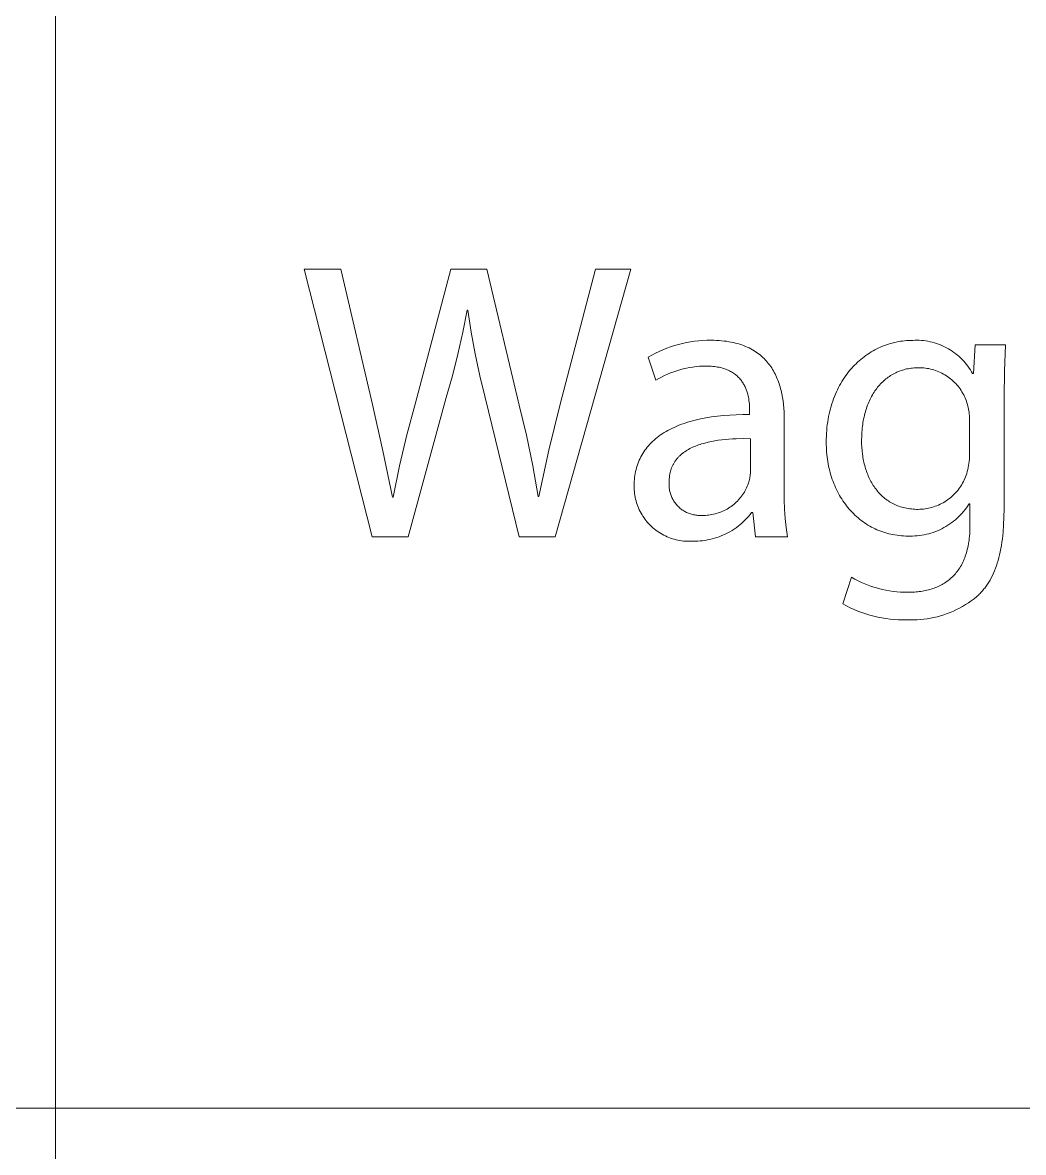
# Model space of a CAD drawing. Header units: millimetres. Extents: x -658 to 2773, y 81 to 2478.
# Drawn here: x 2466.8 to 2553.4, y 269.3 to 367.1 of the extents above; entities that cross this region are included whole.
import ezdxf

# ---------------------------------------------------------------- set-up
doc = ezdxf.new("R2010")
doc.units = ezdxf.units.MM
doc.header["$MEASUREMENT"] = 0
doc.layers.add('Domyślny', color=7, linetype='Continuous', true_color=0x000000)

msp = doc.modelspace()

# ---------------------------------------------------------------- linework, layer by layer
at = {"layer": 'Domyślny', "color": 18, "lineweight": 15, "true_color": 0x000000}
for p, q in [((2469.681, 177.271), (2469.681, 464.908)), ((2497.08, 322.6), (2491.208, 345.744)), ((2491.208, 345.744), (2494.384, 345.744)), ((2494.384, 345.744), (2497.126, 334.046)), ((2500.793, 334.069), (2503.888, 345.744)), ((2503.888, 345.744), (2507.007, 345.744)), ((2507.007, 345.744), (2509.817, 334)), ((2519.482, 345.744), (2512.925, 322.6)), ((2513.37, 334.069), (2516.42, 345.744)), ((2516.42, 345.744), (2519.482, 345.744)), ((2505.294, 342.214), (2504.928, 340.308)), ((2505.362, 342.214), (2505.294, 342.214)), ((2505.661, 340.311), (2505.362, 342.214)), ((2504.928, 340.308), (2504.507, 338.412)), ((2506.012, 338.418), (2505.661, 340.311)), ((2523.249, 339.145), (2523.592, 339.244)), ((2523.592, 339.244), (2523.938, 339.332)), ((2523.938, 339.332), (2524.288, 339.407)), ((2524.288, 339.407), (2524.64, 339.47)), ((2524.64, 339.47), (2524.993, 339.521)), ((2524.993, 339.521), (2525.349, 339.559)), ((2525.349, 339.559), (2525.705, 339.585)), ((2525.705, 339.585), (2526.062, 339.599)), ((2526.062, 339.599), (2526.419, 339.6)), ((2526.419, 339.6), (2526.655, 339.598)), ((2526.655, 339.598), (2526.885, 339.59)), ((2526.885, 339.59), (2527.109, 339.578)), ((2527.109, 339.578), (2527.328, 339.561)), ((2527.328, 339.561), (2527.542, 339.539)), ((2527.542, 339.539), (2527.75, 339.512)), ((2527.75, 339.512), (2527.953, 339.481)), ((2527.953, 339.481), (2528.151, 339.445)), ((2528.151, 339.445), (2528.344, 339.405)), ((2528.344, 339.405), (2528.531, 339.361)), ((2528.531, 339.361), (2528.714, 339.312)), ((2528.714, 339.312), (2528.891, 339.259)), ((2528.891, 339.259), (2529.064, 339.202)), ((2529.064, 339.202), (2529.232, 339.141)), ((2541.419, 339.147), (2541.587, 339.209)), ((2541.587, 339.209), (2541.757, 339.266)), ((2541.757, 339.266), (2541.928, 339.318)), ((2541.928, 339.318), (2542.1, 339.366)), ((2542.1, 339.366), (2542.273, 339.41)), ((2542.273, 339.41), (2542.448, 339.449)), ((2542.448, 339.449), (2542.623, 339.484)), ((2542.623, 339.484), (2542.798, 339.514)), ((2542.798, 339.514), (2542.975, 339.539)), ((2542.975, 339.539), (2543.152, 339.56)), ((2543.152, 339.56), (2543.329, 339.576)), ((2543.329, 339.576), (2543.507, 339.588)), ((2543.507, 339.588), (2543.686, 339.595)), ((2543.686, 339.595), (2543.865, 339.597)), ((2543.865, 339.597), (2544.054, 339.605)), ((2544.054, 339.605), (2544.244, 339.606)), ((2544.244, 339.606), (2544.433, 339.601)), ((2544.433, 339.601), (2544.623, 339.589)), ((2544.623, 339.589), (2544.812, 339.571)), ((2544.812, 339.571), (2545, 339.547)), ((2545, 339.547), (2545.187, 339.516)), ((2545.187, 339.516), (2545.373, 339.478)), ((2545.373, 339.478), (2545.557, 339.435)), ((2545.557, 339.435), (2545.74, 339.385)), ((2545.74, 339.385), (2545.921, 339.328)), ((2545.921, 339.328), (2546.101, 339.266)), ((2546.101, 339.266), (2546.277, 339.197)), ((2546.277, 339.197), (2546.452, 339.123)), ((2549.119, 336.718), (2549.268, 339.22)), ((2549.268, 339.22), (2551.895, 339.22)), ((2551.895, 339.22), (2551.802, 336.942)), ((2504.507, 338.412), (2504.031, 336.53)), ((2506.415, 336.534), (2506.012, 338.418)), ((2520.97, 338.127), (2521.28, 338.306)), ((2521.28, 338.306), (2521.595, 338.474)), ((2521.595, 338.474), (2521.916, 338.631)), ((2521.916, 338.631), (2522.242, 338.777)), ((2522.242, 338.777), (2522.573, 338.911)), ((2522.573, 338.911), (2522.909, 339.034)), ((2522.909, 339.034), (2523.249, 339.145)), ((2529.232, 339.141), (2529.395, 339.076)), ((2529.395, 339.076), (2529.553, 339.007)), ((2529.553, 339.007), (2529.707, 338.935)), ((2529.707, 338.935), (2529.855, 338.859)), ((2529.855, 338.859), (2530, 338.779)), ((2530, 338.779), (2530.14, 338.695)), ((2530.14, 338.695), (2530.275, 338.609)), ((2530.275, 338.609), (2530.406, 338.519)), ((2530.406, 338.519), (2530.533, 338.425)), ((2530.533, 338.425), (2530.656, 338.329)), ((2530.656, 338.329), (2530.774, 338.229)), ((2530.774, 338.229), (2530.888, 338.126)), ((2539.671, 338.182), (2539.82, 338.292)), ((2539.82, 338.292), (2539.972, 338.397)), ((2539.972, 338.397), (2540.125, 338.497)), ((2540.125, 338.497), (2540.281, 338.594)), ((2540.281, 338.594), (2540.438, 338.686)), ((2540.438, 338.686), (2540.598, 338.774)), ((2540.598, 338.774), (2540.759, 338.857)), ((2540.759, 338.857), (2540.921, 338.936)), ((2540.921, 338.936), (2541.086, 339.011)), ((2541.086, 339.011), (2541.252, 339.081)), ((2541.252, 339.081), (2541.419, 339.147)), ((2546.452, 339.123), (2546.624, 339.042)), ((2546.624, 339.042), (2546.792, 338.956)), ((2546.792, 338.956), (2546.958, 338.864)), ((2546.958, 338.864), (2547.121, 338.766)), ((2547.121, 338.766), (2547.28, 338.663)), ((2547.28, 338.663), (2547.436, 338.555)), ((2547.436, 338.555), (2547.587, 338.441)), ((2547.587, 338.441), (2547.735, 338.322)), ((2547.735, 338.322), (2547.879, 338.198)), ((2547.879, 338.198), (2548.018, 338.069)), ((2521.644, 336.139), (2520.97, 338.127)), ((2524.557, 337.245), (2524.277, 337.191)), ((2524.838, 337.29), (2524.557, 337.245)), ((2525.121, 337.325), (2524.838, 337.29)), ((2525.405, 337.351), (2525.121, 337.325)), ((2525.689, 337.367), (2525.405, 337.351)), ((2525.974, 337.373), (2525.689, 337.367)), ((2526.131, 337.371), (2525.974, 337.373)), ((2526.284, 337.366), (2526.131, 337.371)), ((2526.433, 337.357), (2526.284, 337.366)), ((2526.577, 337.345), (2526.433, 337.357)), ((2526.718, 337.329), (2526.577, 337.345)), ((2526.854, 337.31), (2526.718, 337.329)), ((2526.986, 337.289), (2526.854, 337.31)), ((2527.114, 337.264), (2526.986, 337.289)), ((2527.238, 337.236), (2527.114, 337.264)), ((2527.358, 337.205), (2527.238, 337.236)), ((2530.888, 338.126), (2530.999, 338.021)), ((2530.999, 338.021), (2531.105, 337.912)), ((2531.105, 337.912), (2531.207, 337.801)), ((2531.207, 337.801), (2531.305, 337.687)), ((2531.305, 337.687), (2531.399, 337.57)), ((2531.399, 337.57), (2531.49, 337.451)), ((2531.49, 337.451), (2531.577, 337.33)), ((2531.577, 337.33), (2531.66, 337.206)), ((2538.563, 337.157), (2538.692, 337.299)), ((2538.692, 337.299), (2538.825, 337.438)), ((2538.825, 337.438), (2538.959, 337.572)), ((2538.959, 337.572), (2539.097, 337.703)), ((2539.097, 337.703), (2539.237, 337.829)), ((2539.237, 337.829), (2539.379, 337.951)), ((2539.379, 337.951), (2539.524, 338.069)), ((2539.524, 338.069), (2539.671, 338.182)), ((2543.979, 337.216), (2543.849, 337.204)), ((2544.111, 337.225), (2543.979, 337.216)), ((2544.244, 337.23), (2544.111, 337.225)), ((2544.379, 337.232), (2544.244, 337.23)), ((2544.528, 337.231), (2544.379, 337.232)), ((2544.678, 337.224), (2544.528, 337.231)), ((2544.827, 337.213), (2544.678, 337.224)), ((2544.976, 337.196), (2544.827, 337.213)), ((2548.018, 338.069), (2548.153, 337.935)), ((2548.153, 337.935), (2548.283, 337.797)), ((2548.283, 337.797), (2548.408, 337.655)), ((2548.408, 337.655), (2548.528, 337.508)), ((2548.528, 337.508), (2548.644, 337.358)), ((2548.644, 337.358), (2548.754, 337.203)), ((2504.031, 336.53), (2503.5, 334.663)), ((2506.87, 334.663), (2506.415, 336.534)), ((2521.89, 336.284), (2521.644, 336.139)), ((2522.14, 336.421), (2521.89, 336.284)), ((2522.394, 336.548), (2522.14, 336.421)), ((2522.653, 336.668), (2522.394, 336.548)), ((2522.916, 336.778), (2522.653, 336.668)), ((2523.182, 336.879), (2522.916, 336.778)), ((2523.452, 336.971), (2523.182, 336.879)), ((2523.724, 337.054), (2523.452, 336.971)), ((2524, 337.127), (2523.724, 337.054)), ((2524.277, 337.191), (2524, 337.127)), ((2527.474, 337.171), (2527.358, 337.205)), ((2527.587, 337.135), (2527.474, 337.171)), ((2527.696, 337.096), (2527.587, 337.135)), ((2527.801, 337.055), (2527.696, 337.096)), ((2527.903, 337.011), (2527.801, 337.055)), ((2528.001, 336.964), (2527.903, 337.011)), ((2528.096, 336.915), (2528.001, 336.964)), ((2528.187, 336.865), (2528.096, 336.915)), ((2528.275, 336.811), (2528.187, 336.865)), ((2528.359, 336.756), (2528.275, 336.811)), ((2528.441, 336.699), (2528.359, 336.756)), ((2528.519, 336.64), (2528.441, 336.699)), ((2528.594, 336.579), (2528.519, 336.64)), ((2528.666, 336.517), (2528.594, 336.579)), ((2528.735, 336.452), (2528.666, 336.517)), ((2528.802, 336.387), (2528.735, 336.452)), ((2528.865, 336.319), (2528.802, 336.387)), ((2528.926, 336.251), (2528.865, 336.319)), ((2528.983, 336.181), (2528.926, 336.251)), ((2531.66, 337.206), (2531.74, 337.08)), ((2531.74, 337.08), (2531.816, 336.951)), ((2531.816, 336.951), (2531.889, 336.821)), ((2531.889, 336.821), (2531.958, 336.688)), ((2531.958, 336.688), (2532.024, 336.553)), ((2532.024, 336.553), (2532.086, 336.417)), ((2532.086, 336.417), (2532.145, 336.279)), ((2532.145, 336.279), (2532.201, 336.139)), ((2537.851, 336.214), (2537.962, 336.382)), ((2537.962, 336.382), (2538.076, 336.545)), ((2538.076, 336.545), (2538.193, 336.704)), ((2538.193, 336.704), (2538.313, 336.859)), ((2538.313, 336.859), (2538.437, 337.01)), ((2538.437, 337.01), (2538.563, 337.157)), ((2541.552, 336.259), (2541.455, 336.179)), ((2541.651, 336.337), (2541.552, 336.259)), ((2541.752, 336.411), (2541.651, 336.337)), ((2541.854, 336.482), (2541.752, 336.411)), ((2541.958, 336.55), (2541.854, 336.482)), ((2542.064, 336.615), (2541.958, 336.55)), ((2542.172, 336.677), (2542.064, 336.615)), ((2542.282, 336.736), (2542.172, 336.677)), ((2542.393, 336.792), (2542.282, 336.736)), ((2542.506, 336.844), (2542.393, 336.792)), ((2542.62, 336.894), (2542.506, 336.844)), ((2542.737, 336.94), (2542.62, 336.894)), ((2542.854, 336.982), (2542.737, 336.94)), ((2542.973, 337.022), (2542.854, 336.982)), ((2543.094, 337.058), (2542.973, 337.022)), ((2543.216, 337.091), (2543.094, 337.058)), ((2543.34, 337.12), (2543.216, 337.091)), ((2543.465, 337.146), (2543.34, 337.12)), ((2543.592, 337.169), (2543.465, 337.146)), ((2543.72, 337.188), (2543.592, 337.169)), ((2543.849, 337.204), (2543.72, 337.188)), ((2545.124, 337.174), (2544.976, 337.196)), ((2545.271, 337.147), (2545.124, 337.174)), ((2545.418, 337.115), (2545.271, 337.147)), ((2545.563, 337.078), (2545.418, 337.115)), ((2545.707, 337.036), (2545.563, 337.078)), ((2545.849, 336.989), (2545.707, 337.036)), ((2545.989, 336.937), (2545.849, 336.989)), ((2546.128, 336.88), (2545.989, 336.937)), ((2546.264, 336.819), (2546.128, 336.88)), ((2546.399, 336.753), (2546.264, 336.819)), ((2546.531, 336.682), (2546.399, 336.753)), ((2546.66, 336.607), (2546.531, 336.682)), ((2546.787, 336.527), (2546.66, 336.607)), ((2546.911, 336.444), (2546.787, 336.527)), ((2547.033, 336.355), (2546.911, 336.444)), ((2547.151, 336.263), (2547.033, 336.355)), ((2547.265, 336.167), (2547.151, 336.263)), ((2548.754, 337.203), (2548.858, 337.045)), ((2548.858, 337.045), (2548.957, 336.883)), ((2548.957, 336.883), (2549.051, 336.718)), ((2549.051, 336.718), (2549.119, 336.718)), ((2551.802, 336.942), (2551.77, 334.662)), ((2529.039, 336.109), (2528.983, 336.181)), ((2529.091, 336.037), (2529.039, 336.109)), ((2529.141, 335.963), (2529.091, 336.037)), ((2529.189, 335.889), (2529.141, 335.963)), ((2529.234, 335.813), (2529.189, 335.889)), ((2529.276, 335.737), (2529.234, 335.813)), ((2529.317, 335.66), (2529.276, 335.737)), ((2529.355, 335.582), (2529.317, 335.66)), ((2529.391, 335.504), (2529.355, 335.582)), ((2529.425, 335.425), (2529.391, 335.504)), ((2529.456, 335.346), (2529.425, 335.425)), ((2529.486, 335.267), (2529.456, 335.346)), ((2529.514, 335.187), (2529.486, 335.267)), ((2532.201, 336.139), (2532.254, 335.997)), ((2532.254, 335.997), (2532.304, 335.854)), ((2532.304, 335.854), (2532.351, 335.71)), ((2532.351, 335.71), (2532.395, 335.564)), ((2532.395, 335.564), (2532.436, 335.416)), ((2532.436, 335.416), (2532.474, 335.268)), ((2532.474, 335.268), (2532.51, 335.118)), ((2537.26, 335.128), (2537.349, 335.319)), ((2537.349, 335.319), (2537.442, 335.506)), ((2537.442, 335.506), (2537.539, 335.689)), ((2537.539, 335.689), (2537.64, 335.868)), ((2537.64, 335.868), (2537.743, 336.043)), ((2537.743, 336.043), (2537.851, 336.214)), ((2540.672, 335.325), (2540.595, 335.215)), ((2540.751, 335.431), (2540.672, 335.325)), ((2540.832, 335.534), (2540.751, 335.431)), ((2540.915, 335.635), (2540.832, 335.534)), ((2541, 335.733), (2540.915, 335.635)), ((2541.087, 335.828), (2541, 335.733)), ((2541.176, 335.92), (2541.087, 335.828)), ((2541.267, 336.009), (2541.176, 335.92)), ((2541.36, 336.096), (2541.267, 336.009)), ((2541.455, 336.179), (2541.36, 336.096)), ((2547.377, 336.067), (2547.265, 336.167)), ((2547.485, 335.963), (2547.377, 336.067)), ((2547.589, 335.856), (2547.485, 335.963)), ((2547.689, 335.745), (2547.589, 335.856)), ((2547.786, 335.63), (2547.689, 335.745)), ((2547.878, 335.512), (2547.786, 335.63)), ((2547.967, 335.392), (2547.878, 335.512)), ((2548.051, 335.268), (2547.967, 335.392)), ((2548.131, 335.141), (2548.051, 335.268)), ((2503.5, 334.663), (2500.199, 322.6)), ((2509.795, 322.6), (2506.87, 334.663)), ((2529.54, 335.107), (2529.514, 335.187)), ((2529.564, 335.027), (2529.54, 335.107)), ((2529.586, 334.947), (2529.564, 335.027)), ((2529.607, 334.867), (2529.586, 334.947)), ((2529.626, 334.787), (2529.607, 334.867)), ((2529.643, 334.708), (2529.626, 334.787)), ((2529.673, 334.55), (2529.643, 334.708)), ((2529.698, 334.393), (2529.673, 334.55)), ((2529.717, 334.24), (2529.698, 334.393)), ((2532.51, 335.118), (2532.542, 334.967)), ((2532.542, 334.967), (2532.572, 334.816)), ((2532.572, 334.816), (2532.6, 334.663)), ((2532.6, 334.663), (2532.647, 334.356)), ((2532.647, 334.356), (2532.685, 334.045)), ((2536.872, 334.115), (2536.941, 334.325)), ((2536.941, 334.325), (2537.015, 334.532)), ((2537.015, 334.532), (2537.092, 334.734)), ((2537.092, 334.734), (2537.174, 334.933)), ((2537.174, 334.933), (2537.26, 335.128)), ((2540.122, 334.376), (2540.064, 334.245)), ((2540.183, 334.504), (2540.122, 334.376)), ((2540.246, 334.629), (2540.183, 334.504)), ((2540.311, 334.752), (2540.246, 334.629)), ((2540.379, 334.872), (2540.311, 334.752)), ((2540.449, 334.989), (2540.379, 334.872)), ((2540.521, 335.104), (2540.449, 334.989)), ((2540.595, 335.215), (2540.521, 335.104)), ((2548.207, 335.012), (2548.131, 335.141)), ((2548.278, 334.88), (2548.207, 335.012)), ((2548.344, 334.746), (2548.278, 334.88)), ((2548.406, 334.609), (2548.344, 334.746)), ((2548.463, 334.471), (2548.406, 334.609)), ((2548.515, 334.331), (2548.463, 334.471)), ((2548.563, 334.189), (2548.515, 334.331)), ((2551.77, 334.662), (2551.77, 325.009)), ((2497.126, 334.046), (2498.022, 330.051)), ((2500.085, 331.411), (2500.793, 334.069)), ((2509.817, 334), (2510.44, 331.379)), ((2512.38, 330.091), (2513.37, 334.069)), ((2529.732, 334.09), (2529.717, 334.24)), ((2529.743, 333.943), (2529.732, 334.09)), ((2529.75, 333.802), (2529.743, 333.943)), ((2529.754, 333.665), (2529.75, 333.802)), ((2529.755, 333.534), (2529.754, 333.665)), ((2529.755, 333.18), (2529.755, 333.534)), ((2532.685, 334.045), (2532.713, 333.733)), ((2532.713, 333.733), (2532.733, 333.42)), ((2532.733, 333.42), (2532.744, 333.106)), ((2536.637, 333.236), (2536.689, 333.461)), ((2536.689, 333.461), (2536.746, 333.683)), ((2536.746, 333.683), (2536.806, 333.901)), ((2536.806, 333.901), (2536.872, 334.115)), ((2539.767, 333.41), (2539.726, 333.262)), ((2539.81, 333.555), (2539.767, 333.41)), ((2539.856, 333.698), (2539.81, 333.555)), ((2539.904, 333.839), (2539.856, 333.698)), ((2539.955, 333.977), (2539.904, 333.839)), ((2540.008, 334.112), (2539.955, 333.977)), ((2540.064, 334.245), (2540.008, 334.112)), ((2548.605, 334.045), (2548.563, 334.189)), ((2548.642, 333.91), (2548.605, 334.045)), ((2548.675, 333.774), (2548.642, 333.91)), ((2548.703, 333.637), (2548.675, 333.774)), ((2548.727, 333.499), (2548.703, 333.637)), ((2548.746, 333.361), (2548.727, 333.499)), ((2548.761, 333.222), (2548.746, 333.361)), ((2523.776, 332.302), (2523.975, 332.375)), ((2523.975, 332.375), (2524.178, 332.445)), ((2524.178, 332.445), (2524.385, 332.511)), ((2524.385, 332.511), (2524.597, 332.575)), ((2524.597, 332.575), (2524.813, 332.635)), ((2524.813, 332.635), (2525.034, 332.692)), ((2525.034, 332.692), (2525.49, 332.798)), ((2525.49, 332.798), (2525.963, 332.89)), ((2525.963, 332.89), (2526.453, 332.971)), ((2526.453, 332.971), (2526.961, 333.038)), ((2526.961, 333.038), (2527.486, 333.092)), ((2527.486, 333.092), (2528.028, 333.134)), ((2528.028, 333.134), (2528.587, 333.162)), ((2528.587, 333.162), (2529.163, 333.178)), ((2529.163, 333.178), (2529.755, 333.18)), ((2532.744, 333.106), (2532.748, 332.792)), ((2532.748, 332.792), (2532.748, 326.589)), ((2536.476, 332.297), (2536.509, 332.537)), ((2536.509, 332.537), (2536.547, 332.774)), ((2536.547, 332.774), (2536.59, 333.007)), ((2536.59, 333.007), (2536.637, 333.236)), ((2539.538, 332.325), (2539.516, 332.16)), ((2539.562, 332.486), (2539.538, 332.325)), ((2539.589, 332.646), (2539.562, 332.486)), ((2539.62, 332.804), (2539.589, 332.646)), ((2539.652, 332.959), (2539.62, 332.804)), ((2539.688, 333.111), (2539.652, 332.959)), ((2539.726, 333.262), (2539.688, 333.111)), ((2548.772, 333.082), (2548.761, 333.222)), ((2548.778, 332.942), (2548.772, 333.082)), ((2548.777, 332.663), (2548.779, 332.803)), ((2548.777, 329.67), (2548.777, 332.663)), ((2548.779, 332.803), (2548.778, 332.942)), ((2499.456, 328.733), (2500.085, 331.411)), ((2510.44, 331.379), (2510.981, 328.739)), ((2521.898, 331.302), (2522.045, 331.408)), ((2522.045, 331.408), (2522.197, 331.511)), ((2522.197, 331.511), (2522.354, 331.611)), ((2522.354, 331.611), (2522.516, 331.708)), ((2522.516, 331.708), (2522.682, 331.802)), ((2522.682, 331.802), (2522.853, 331.893)), ((2522.853, 331.893), (2523.028, 331.981)), ((2523.028, 331.981), (2523.208, 332.066)), ((2523.208, 332.066), (2523.393, 332.147)), ((2523.393, 332.147), (2523.582, 332.226)), ((2523.582, 332.226), (2523.776, 332.302)), ((2536.393, 331.299), (2536.406, 331.554)), ((2536.406, 331.554), (2536.424, 331.805)), ((2536.424, 331.805), (2536.447, 332.053)), ((2536.447, 332.053), (2536.476, 332.297)), ((2539.467, 331.654), (2539.45, 331.306)), ((2539.481, 331.825), (2539.467, 331.654)), ((2539.497, 331.994), (2539.481, 331.825)), ((2539.516, 332.16), (2539.497, 331.994)), ((2520.891, 330.351), (2521, 330.48)), ((2521, 330.48), (2521.114, 330.606)), ((2521.114, 330.606), (2521.232, 330.73)), ((2521.232, 330.73), (2521.356, 330.85)), ((2521.356, 330.85), (2521.484, 330.967)), ((2521.484, 330.967), (2521.617, 331.082)), ((2521.617, 331.082), (2521.755, 331.194)), ((2521.755, 331.194), (2521.898, 331.302)), ((2524.946, 330.399), (2524.824, 330.345)), ((2525.071, 330.451), (2524.946, 330.399)), ((2525.199, 330.501), (2525.071, 330.451)), ((2525.329, 330.548), (2525.199, 330.501)), ((2525.461, 330.593), (2525.329, 330.548)), ((2525.595, 330.636), (2525.461, 330.593)), ((2525.731, 330.676), (2525.595, 330.636)), ((2525.87, 330.714), (2525.731, 330.676)), ((2526.151, 330.784), (2525.87, 330.714)), ((2526.44, 330.846), (2526.151, 330.784)), ((2526.734, 330.9), (2526.44, 330.846)), ((2527.033, 330.947), (2526.734, 330.9)), ((2527.336, 330.986), (2527.033, 330.947)), ((2527.643, 331.019), (2527.336, 330.986)), ((2527.953, 331.046), (2527.643, 331.019)), ((2528.264, 331.066), (2527.953, 331.046)), ((2528.577, 331.081), (2528.264, 331.066)), ((2529.202, 331.094), (2528.577, 331.081)), ((2529.824, 331.09), (2529.202, 331.094)), ((2529.824, 328.2), (2529.824, 331.09)), ((2536.382, 330.778), (2536.385, 331.04)), ((2536.384, 330.563), (2536.382, 330.778)), ((2536.391, 330.35), (2536.384, 330.563)), ((2536.385, 331.04), (2536.393, 331.299)), ((2539.45, 331.306), (2539.444, 330.949)), ((2539.444, 330.949), (2539.448, 330.645)), ((2539.448, 330.645), (2539.463, 330.344)), ((2498.022, 330.051), (2498.839, 326.038)), ((2511.519, 326.084), (2512.38, 330.091)), ((2520.266, 329.369), (2520.341, 329.518)), ((2520.341, 329.518), (2520.42, 329.664)), ((2520.42, 329.664), (2520.504, 329.807)), ((2520.504, 329.807), (2520.594, 329.947)), ((2520.594, 329.947), (2520.688, 330.085)), ((2520.688, 330.085), (2520.787, 330.219)), ((2520.787, 330.219), (2520.891, 330.351)), ((2523.501, 329.395), (2523.462, 329.349)), ((2523.541, 329.441), (2523.501, 329.395)), ((2523.582, 329.485), (2523.541, 329.441)), ((2523.624, 329.529), (2523.582, 329.485)), ((2523.667, 329.573), (2523.624, 329.529)), ((2523.711, 329.615), (2523.667, 329.573)), ((2523.756, 329.657), (2523.711, 329.615)), ((2523.802, 329.698), (2523.756, 329.657)), ((2523.848, 329.738), (2523.802, 329.698)), ((2523.896, 329.778), (2523.848, 329.738)), ((2523.944, 329.817), (2523.896, 329.778)), ((2524.043, 329.892), (2523.944, 329.817)), ((2524.146, 329.965), (2524.043, 329.892)), ((2524.251, 330.035), (2524.146, 329.965)), ((2524.36, 330.102), (2524.251, 330.035)), ((2524.472, 330.167), (2524.36, 330.102)), ((2524.586, 330.229), (2524.472, 330.167)), ((2524.704, 330.288), (2524.586, 330.229)), ((2524.824, 330.345), (2524.704, 330.288)), ((2536.401, 330.138), (2536.391, 330.35)), ((2536.416, 329.928), (2536.401, 330.138)), ((2536.435, 329.72), (2536.416, 329.928)), ((2536.459, 329.514), (2536.435, 329.72)), ((2536.486, 329.31), (2536.459, 329.514)), ((2539.463, 330.344), (2539.487, 330.047)), ((2539.487, 330.047), (2539.52, 329.754)), ((2539.52, 329.754), (2539.54, 329.61)), ((2539.54, 329.61), (2539.563, 329.467)), ((2539.563, 329.467), (2539.588, 329.325)), ((2548.767, 329.309), (2548.775, 329.489)), ((2548.775, 329.489), (2548.777, 329.67)), ((2498.908, 326.038), (2499.456, 328.733)), ((2510.981, 328.739), (2511.44, 326.084)), ((2519.887, 328.251), (2519.926, 328.419)), ((2519.926, 328.419), (2519.97, 328.584)), ((2519.97, 328.584), (2520.019, 328.746)), ((2520.019, 328.746), (2520.073, 328.906)), ((2520.073, 328.906), (2520.133, 329.063)), ((2520.133, 329.063), (2520.197, 329.218)), ((2520.197, 329.218), (2520.266, 329.369)), ((2522.954, 328.439), (2522.934, 328.378)), ((2522.975, 328.499), (2522.954, 328.439)), ((2522.997, 328.559), (2522.975, 328.499)), ((2523.021, 328.617), (2522.997, 328.559)), ((2523.045, 328.675), (2523.021, 328.617)), ((2523.071, 328.732), (2523.045, 328.675)), ((2523.097, 328.787), (2523.071, 328.732)), ((2523.125, 328.843), (2523.097, 328.787)), ((2523.154, 328.897), (2523.125, 328.843)), ((2523.184, 328.95), (2523.154, 328.897)), ((2523.215, 329.003), (2523.184, 328.95)), ((2523.247, 329.055), (2523.215, 329.003)), ((2523.281, 329.106), (2523.247, 329.055)), ((2523.315, 329.156), (2523.281, 329.106)), ((2523.35, 329.205), (2523.315, 329.156)), ((2523.386, 329.254), (2523.35, 329.205)), ((2523.424, 329.302), (2523.386, 329.254)), ((2523.462, 329.349), (2523.424, 329.302)), ((2536.517, 329.108), (2536.486, 329.31)), ((2536.553, 328.907), (2536.517, 329.108)), ((2536.592, 328.709), (2536.553, 328.907)), ((2536.635, 328.513), (2536.592, 328.709)), ((2536.682, 328.32), (2536.635, 328.513)), ((2539.588, 329.325), (2539.616, 329.185)), ((2539.616, 329.185), (2539.646, 329.046)), ((2539.646, 329.046), (2539.678, 328.908)), ((2539.678, 328.908), (2539.713, 328.772)), ((2539.713, 328.772), (2539.75, 328.637)), ((2539.75, 328.637), (2539.789, 328.504)), ((2539.789, 328.504), (2539.831, 328.373)), ((2548.588, 328.243), (2548.633, 328.418)), ((2548.633, 328.418), (2548.673, 328.594)), ((2548.673, 328.594), (2548.705, 328.772)), ((2548.705, 328.772), (2548.732, 328.95)), ((2548.732, 328.95), (2548.753, 329.129)), ((2548.753, 329.129), (2548.767, 329.309)), ((2519.77, 327.371), (2519.783, 327.552)), ((2519.783, 327.552), (2519.801, 327.731)), ((2519.801, 327.731), (2519.825, 327.907)), ((2519.825, 327.907), (2519.853, 328.08)), ((2519.853, 328.08), (2519.887, 328.251)), ((2522.789, 327.503), (2522.787, 327.429)), ((2522.793, 327.576), (2522.789, 327.503)), ((2522.798, 327.648), (2522.793, 327.576)), ((2522.804, 327.719), (2522.798, 327.648)), ((2522.811, 327.789), (2522.804, 327.719)), ((2522.82, 327.858), (2522.811, 327.789)), ((2522.83, 327.926), (2522.82, 327.858)), ((2522.841, 327.993), (2522.83, 327.926)), ((2522.853, 328.06), (2522.841, 327.993)), ((2522.867, 328.125), (2522.853, 328.06)), ((2522.882, 328.19), (2522.867, 328.125)), ((2522.898, 328.253), (2522.882, 328.19)), ((2522.916, 328.316), (2522.898, 328.253)), ((2522.934, 328.378), (2522.916, 328.316)), ((2529.686, 327.343), (2529.716, 327.448)), ((2529.716, 327.448), (2529.743, 327.553)), ((2529.743, 327.553), (2529.765, 327.66)), ((2529.765, 327.66), (2529.784, 327.767)), ((2529.784, 327.767), (2529.8, 327.874)), ((2529.8, 327.874), (2529.812, 327.982)), ((2529.812, 327.982), (2529.819, 328.091)), ((2529.819, 328.091), (2529.824, 328.2)), ((2536.733, 328.128), (2536.682, 328.32)), ((2536.788, 327.939), (2536.733, 328.128)), ((2536.846, 327.753), (2536.788, 327.939)), ((2536.909, 327.568), (2536.846, 327.753)), ((2536.974, 327.387), (2536.909, 327.568)), ((2539.831, 328.373), (2539.875, 328.244)), ((2539.875, 328.244), (2539.922, 328.116)), ((2539.922, 328.116), (2539.971, 327.99)), ((2539.971, 327.99), (2540.023, 327.866)), ((2540.023, 327.866), (2540.077, 327.743)), ((2540.077, 327.743), (2540.133, 327.623)), ((2540.133, 327.623), (2540.191, 327.505)), ((2540.191, 327.505), (2540.252, 327.388)), ((2548.251, 327.375), (2548.318, 327.51)), ((2548.318, 327.51), (2548.379, 327.647)), ((2548.379, 327.647), (2548.437, 327.786)), ((2548.437, 327.786), (2548.489, 327.928)), ((2548.489, 327.928), (2548.537, 328.07)), ((2548.537, 328.07), (2548.588, 328.243)), ((2519.759, 327), (2519.762, 327.187)), ((2519.761, 326.837), (2519.759, 327)), ((2519.768, 326.674), (2519.761, 326.837)), ((2519.762, 327.187), (2519.77, 327.371)), ((2519.78, 326.511), (2519.768, 326.674)), ((2519.798, 326.349), (2519.78, 326.511)), ((2522.781, 327.262), (2522.778, 327.17)), ((2522.778, 327.17), (2522.778, 327.077)), ((2522.778, 327.077), (2522.781, 326.985)), ((2522.787, 327.354), (2522.781, 327.262)), ((2522.781, 326.985), (2522.788, 326.893)), ((2522.787, 327.429), (2522.787, 327.354)), ((2522.788, 326.893), (2522.798, 326.801)), ((2522.798, 326.801), (2522.811, 326.709)), ((2522.811, 326.709), (2522.827, 326.618)), ((2522.827, 326.618), (2522.846, 326.528)), ((2522.846, 326.528), (2522.868, 326.438)), ((2529.221, 326.354), (2529.295, 326.474)), ((2529.295, 326.474), (2529.366, 326.596)), ((2529.366, 326.596), (2529.432, 326.721)), ((2529.432, 326.721), (2529.493, 326.848)), ((2529.493, 326.848), (2529.551, 326.977)), ((2529.551, 326.977), (2529.604, 327.107)), ((2529.604, 327.107), (2529.652, 327.24)), ((2529.652, 327.24), (2529.686, 327.343)), ((2532.748, 326.589), (2532.748, 325.789)), ((2537.044, 327.207), (2536.974, 327.387)), ((2537.117, 327.031), (2537.044, 327.207)), ((2537.194, 326.857), (2537.117, 327.031)), ((2537.274, 326.685), (2537.194, 326.857)), ((2537.358, 326.517), (2537.274, 326.685)), ((2537.445, 326.351), (2537.358, 326.517)), ((2540.252, 327.388), (2540.316, 327.274)), ((2540.316, 327.274), (2540.382, 327.162)), ((2540.382, 327.162), (2540.45, 327.053)), ((2540.45, 327.053), (2540.52, 326.945)), ((2540.52, 326.945), (2540.593, 326.84)), ((2540.593, 326.84), (2540.669, 326.737)), ((2540.669, 326.737), (2540.747, 326.636)), ((2540.747, 326.636), (2540.827, 326.538)), ((2540.827, 326.538), (2540.909, 326.442)), ((2547.562, 326.391), (2547.662, 326.503)), ((2547.662, 326.503), (2547.759, 326.619)), ((2547.759, 326.619), (2547.851, 326.737)), ((2547.851, 326.737), (2547.94, 326.859)), ((2547.94, 326.859), (2548.024, 326.984)), ((2548.024, 326.984), (2548.104, 327.112)), ((2548.104, 327.112), (2548.18, 327.242)), ((2548.18, 327.242), (2548.251, 327.375)), ((2498.839, 326.038), (2498.908, 326.038)), ((2511.44, 326.084), (2511.519, 326.084)), ((2519.822, 326.187), (2519.798, 326.349)), ((2519.851, 326.027), (2519.822, 326.187)), ((2519.886, 325.867), (2519.851, 326.027)), ((2519.926, 325.709), (2519.886, 325.867)), ((2519.972, 325.552), (2519.926, 325.709)), ((2520.023, 325.397), (2519.972, 325.552)), ((2522.868, 326.438), (2522.894, 326.349)), ((2522.894, 326.349), (2522.922, 326.261)), ((2522.922, 326.261), (2522.953, 326.174)), ((2522.953, 326.174), (2522.988, 326.089)), ((2522.988, 326.089), (2523.025, 326.004)), ((2523.025, 326.004), (2523.065, 325.921)), ((2523.065, 325.921), (2523.109, 325.839)), ((2523.109, 325.839), (2523.154, 325.759)), ((2523.154, 325.759), (2523.203, 325.68)), ((2523.203, 325.68), (2523.254, 325.603)), ((2523.254, 325.603), (2523.308, 325.528)), ((2523.308, 325.528), (2523.365, 325.455)), ((2528.382, 325.407), (2528.489, 325.499)), ((2528.489, 325.499), (2528.593, 325.594)), ((2528.593, 325.594), (2528.694, 325.693)), ((2528.694, 325.693), (2528.791, 325.796)), ((2528.791, 325.796), (2528.884, 325.901)), ((2528.884, 325.901), (2528.974, 326.01)), ((2528.974, 326.01), (2529.06, 326.122)), ((2529.06, 326.122), (2529.143, 326.236)), ((2529.143, 326.236), (2529.221, 326.354)), ((2532.748, 325.789), (2532.776, 324.989)), ((2537.535, 326.188), (2537.445, 326.351)), ((2537.629, 326.029), (2537.535, 326.188)), ((2537.726, 325.872), (2537.629, 326.029)), ((2537.826, 325.718), (2537.726, 325.872)), ((2537.93, 325.567), (2537.826, 325.718)), ((2538.037, 325.419), (2537.93, 325.567)), ((2540.909, 326.442), (2540.994, 326.349)), ((2540.994, 326.349), (2541.082, 326.259)), ((2541.082, 326.259), (2541.171, 326.171)), ((2541.171, 326.171), (2541.263, 326.086)), ((2541.263, 326.086), (2541.358, 326.004)), ((2541.358, 326.004), (2541.455, 325.924)), ((2541.455, 325.924), (2541.554, 325.847)), ((2541.554, 325.847), (2541.656, 325.773)), ((2541.656, 325.773), (2541.76, 325.702)), ((2541.76, 325.702), (2541.866, 325.634)), ((2541.866, 325.634), (2541.975, 325.569)), ((2541.975, 325.569), (2542.087, 325.507)), ((2542.087, 325.507), (2542.2, 325.449)), ((2546.371, 325.48), (2546.503, 325.552)), ((2546.503, 325.552), (2546.633, 325.629)), ((2546.633, 325.629), (2546.76, 325.71)), ((2546.76, 325.71), (2546.884, 325.795)), ((2546.884, 325.795), (2547.005, 325.885)), ((2547.005, 325.885), (2547.123, 325.978)), ((2547.123, 325.978), (2547.238, 326.076)), ((2547.238, 326.076), (2547.349, 326.177)), ((2547.349, 326.177), (2547.457, 326.282)), ((2547.457, 326.282), (2547.562, 326.391)), ((2520.079, 325.244), (2520.023, 325.397)), ((2520.141, 325.093), (2520.079, 325.244)), ((2520.207, 324.944), (2520.141, 325.093)), ((2520.279, 324.797), (2520.207, 324.944)), ((2520.356, 324.653), (2520.279, 324.797)), ((2520.438, 324.512), (2520.356, 324.653)), ((2520.524, 324.374), (2520.438, 324.512)), ((2523.365, 325.455), (2523.424, 325.384)), ((2523.424, 325.384), (2523.485, 325.315)), ((2523.485, 325.315), (2523.549, 325.248)), ((2523.549, 325.248), (2523.615, 325.183)), ((2523.615, 325.183), (2523.683, 325.121)), ((2523.683, 325.121), (2523.753, 325.061)), ((2523.753, 325.061), (2523.825, 325.003)), ((2523.825, 325.003), (2523.899, 324.948)), ((2523.899, 324.948), (2523.975, 324.895)), ((2523.975, 324.895), (2524.053, 324.846)), ((2524.053, 324.846), (2524.133, 324.798)), ((2524.133, 324.798), (2524.214, 324.754)), ((2524.214, 324.754), (2524.296, 324.713)), ((2524.296, 324.713), (2524.38, 324.674)), ((2524.38, 324.674), (2524.466, 324.638)), ((2524.466, 324.638), (2524.552, 324.605)), ((2524.552, 324.605), (2524.639, 324.575)), ((2524.639, 324.575), (2524.728, 324.549)), ((2524.728, 324.549), (2524.817, 324.525)), ((2524.817, 324.525), (2524.907, 324.504)), ((2526.346, 324.497), (2526.485, 324.52)), ((2526.485, 324.52), (2526.624, 324.548)), ((2526.624, 324.548), (2526.761, 324.581)), ((2526.761, 324.581), (2526.897, 324.618)), ((2526.897, 324.618), (2527.032, 324.66)), ((2527.032, 324.66), (2527.165, 324.706)), ((2527.165, 324.706), (2527.297, 324.757)), ((2527.297, 324.757), (2527.426, 324.812)), ((2527.426, 324.812), (2527.554, 324.872)), ((2527.554, 324.872), (2527.68, 324.936)), ((2527.68, 324.936), (2527.803, 325.005)), ((2527.803, 325.005), (2527.924, 325.077)), ((2527.924, 325.077), (2528.043, 325.154)), ((2528.043, 325.154), (2528.159, 325.234)), ((2528.159, 325.234), (2528.272, 325.319)), ((2528.272, 325.319), (2528.382, 325.407)), ((2529.797, 324.527), (2529.663, 324.367)), ((2529.926, 324.692), (2529.797, 324.527)), ((2530.041, 324.692), (2529.926, 324.692)), ((2530.269, 322.602), (2530.041, 324.692)), ((2532.776, 324.989), (2532.831, 324.191)), ((2538.146, 325.275), (2538.037, 325.419)), ((2538.259, 325.134), (2538.146, 325.275)), ((2538.375, 324.996), (2538.259, 325.134)), ((2538.494, 324.862), (2538.375, 324.996)), ((2538.617, 324.731), (2538.494, 324.862)), ((2538.741, 324.603), (2538.617, 324.731)), ((2538.869, 324.479), (2538.741, 324.603)), ((2542.2, 325.449), (2542.316, 325.393)), ((2542.316, 325.393), (2542.435, 325.341)), ((2542.435, 325.341), (2542.556, 325.292)), ((2542.556, 325.292), (2542.679, 325.246)), ((2542.679, 325.246), (2542.804, 325.204)), ((2542.804, 325.204), (2542.932, 325.165)), ((2542.932, 325.165), (2543.063, 325.129)), ((2543.063, 325.129), (2543.196, 325.097)), ((2543.196, 325.097), (2543.331, 325.069)), ((2543.331, 325.069), (2543.469, 325.044)), ((2543.469, 325.044), (2543.609, 325.023)), ((2543.609, 325.023), (2543.751, 325.006)), ((2543.751, 325.006), (2543.896, 324.992)), ((2543.896, 324.992), (2544.043, 324.982)), ((2544.043, 324.982), (2544.192, 324.977)), ((2544.192, 324.977), (2544.344, 324.975)), ((2544.344, 324.975), (2544.495, 324.978)), ((2544.495, 324.978), (2544.645, 324.987)), ((2544.645, 324.987), (2544.795, 325)), ((2544.795, 325), (2544.945, 325.019)), ((2544.945, 325.019), (2545.093, 325.043)), ((2545.093, 325.043), (2545.241, 325.072)), ((2545.241, 325.072), (2545.388, 325.106)), ((2545.388, 325.106), (2545.533, 325.145)), ((2545.533, 325.145), (2545.678, 325.189)), ((2545.678, 325.189), (2545.82, 325.238)), ((2545.82, 325.238), (2545.961, 325.291)), ((2545.961, 325.291), (2546.1, 325.349)), ((2546.1, 325.349), (2546.236, 325.412)), ((2546.236, 325.412), (2546.371, 325.48)), ((2548.137, 324.647), (2548, 324.498)), ((2548.269, 324.8), (2548.137, 324.647)), ((2548.396, 324.957), (2548.269, 324.8)), ((2548.517, 325.119), (2548.396, 324.957)), ((2548.633, 325.285), (2548.517, 325.119)), ((2548.742, 325.454), (2548.633, 325.285)), ((2548.822, 325.454), (2548.742, 325.454)), ((2548.822, 323.604), (2548.822, 325.454)), ((2551.77, 325.009), (2551.761, 324.311)), ((2520.615, 324.238), (2520.524, 324.374)), ((2520.711, 324.106), (2520.615, 324.238)), ((2520.812, 323.977), (2520.711, 324.106)), ((2520.916, 323.852), (2520.812, 323.977)), ((2521.025, 323.731), (2520.916, 323.852)), ((2521.138, 323.613), (2521.025, 323.731)), ((2521.255, 323.499), (2521.138, 323.613)), ((2524.907, 324.504), (2524.998, 324.487)), ((2524.998, 324.487), (2525.089, 324.472)), ((2525.089, 324.472), (2525.181, 324.461)), ((2525.181, 324.461), (2525.273, 324.453)), ((2525.273, 324.453), (2525.365, 324.448)), ((2525.365, 324.448), (2525.458, 324.446)), ((2525.458, 324.446), (2525.55, 324.448)), ((2525.55, 324.448), (2525.643, 324.453)), ((2525.643, 324.453), (2525.784, 324.452)), ((2525.784, 324.452), (2525.925, 324.456)), ((2525.925, 324.456), (2526.066, 324.465)), ((2526.066, 324.465), (2526.206, 324.478)), ((2526.206, 324.478), (2526.346, 324.497)), ((2528.913, 323.637), (2528.749, 323.507)), ((2529.073, 323.773), (2528.913, 323.637)), ((2529.228, 323.914), (2529.073, 323.773)), ((2529.378, 324.06), (2529.228, 323.914)), ((2529.523, 324.211), (2529.378, 324.06)), ((2529.663, 324.367), (2529.523, 324.211)), ((2532.831, 324.191), (2532.913, 323.395)), ((2539, 324.359), (2538.869, 324.479)), ((2539.133, 324.242), (2539, 324.359)), ((2539.27, 324.129), (2539.133, 324.242)), ((2539.409, 324.019), (2539.27, 324.129)), ((2539.55, 323.914), (2539.409, 324.019)), ((2539.695, 323.812), (2539.55, 323.914)), ((2539.841, 323.715), (2539.695, 323.812)), ((2539.991, 323.621), (2539.841, 323.715)), ((2540.143, 323.531), (2539.991, 323.621)), ((2540.297, 323.446), (2540.143, 323.531)), ((2546.911, 323.6), (2546.739, 323.494)), ((2547.079, 323.712), (2546.911, 323.6)), ((2547.244, 323.83), (2547.079, 323.712)), ((2547.404, 323.953), (2547.244, 323.83)), ((2547.56, 324.082), (2547.404, 323.953)), ((2547.711, 324.215), (2547.56, 324.082)), ((2547.858, 324.354), (2547.711, 324.215)), ((2548, 324.498), (2547.858, 324.354)), ((2548.816, 323.218), (2548.822, 323.604)), ((2551.734, 323.647), (2551.689, 323.015)), ((2551.761, 324.311), (2551.734, 323.647)), ((2500.199, 322.6), (2497.08, 322.6)), ((2512.925, 322.6), (2509.795, 322.6)), ((2521.376, 323.389), (2521.255, 323.499)), ((2521.501, 323.284), (2521.376, 323.389)), ((2521.629, 323.183), (2521.501, 323.284)), ((2521.76, 323.086), (2521.629, 323.183)), ((2521.895, 322.994), (2521.76, 323.086)), ((2522.033, 322.907), (2521.895, 322.994)), ((2522.174, 322.824), (2522.033, 322.907)), ((2522.317, 322.746), (2522.174, 322.824)), ((2522.464, 322.674), (2522.317, 322.746)), ((2522.612, 322.606), (2522.464, 322.674)), ((2522.763, 322.544), (2522.612, 322.606)), ((2527.103, 322.602), (2526.905, 322.534)), ((2527.299, 322.677), (2527.103, 322.602)), ((2527.491, 322.759), (2527.299, 322.677)), ((2527.681, 322.848), (2527.491, 322.759)), ((2527.868, 322.942), (2527.681, 322.848)), ((2528.052, 323.043), (2527.868, 322.942)), ((2528.232, 323.15), (2528.052, 323.043)), ((2528.408, 323.263), (2528.232, 323.15)), ((2528.581, 323.382), (2528.408, 323.263)), ((2528.749, 323.507), (2528.581, 323.382)), ((2533.022, 322.602), (2530.269, 322.602)), ((2532.913, 323.395), (2533.022, 322.602)), ((2540.454, 323.364), (2540.297, 323.446)), ((2540.613, 323.287), (2540.454, 323.364)), ((2540.775, 323.214), (2540.613, 323.287)), ((2540.939, 323.145), (2540.775, 323.214)), ((2541.105, 323.081), (2540.939, 323.145)), ((2541.274, 323.021), (2541.105, 323.081)), ((2541.444, 322.966), (2541.274, 323.021)), ((2541.617, 322.915), (2541.444, 322.966)), ((2541.792, 322.868), (2541.617, 322.915)), ((2541.969, 322.827), (2541.792, 322.868)), ((2542.148, 322.79), (2541.969, 322.827)), ((2542.329, 322.758), (2542.148, 322.79)), ((2542.511, 322.73), (2542.329, 322.758)), ((2542.696, 322.708), (2542.511, 322.73)), ((2542.883, 322.69), (2542.696, 322.708)), ((2543.071, 322.677), (2542.883, 322.69)), ((2543.261, 322.67), (2543.071, 322.677)), ((2543.453, 322.667), (2543.261, 322.67)), ((2543.655, 322.662), (2543.453, 322.667)), ((2543.857, 322.663), (2543.655, 322.662)), ((2544.059, 322.672), (2543.857, 322.663)), ((2544.261, 322.687), (2544.059, 322.672)), ((2544.462, 322.71), (2544.261, 322.687)), ((2544.662, 322.739), (2544.462, 322.71)), ((2544.861, 322.775), (2544.662, 322.739)), ((2545.058, 322.817), (2544.861, 322.775)), ((2545.254, 322.867), (2545.058, 322.817)), ((2545.448, 322.923), (2545.254, 322.867)), ((2545.641, 322.985), (2545.448, 322.923)), ((2545.831, 323.054), (2545.641, 322.985)), ((2546.018, 323.13), (2545.831, 323.054)), ((2546.203, 323.212), (2546.018, 323.13)), ((2546.385, 323.3), (2546.203, 323.212)), ((2546.563, 323.394), (2546.385, 323.3)), ((2546.739, 323.494), (2546.563, 323.394)), ((2548.764, 322.492), (2548.781, 322.668)), ((2548.781, 322.668), (2548.796, 322.848)), ((2548.796, 322.848), (2548.808, 323.031)), ((2548.808, 323.031), (2548.816, 323.218)), ((2551.659, 322.712), (2551.625, 322.416)), ((2551.689, 323.015), (2551.659, 322.712)), ((2522.916, 322.486), (2522.763, 322.544)), ((2523.07, 322.434), (2522.916, 322.486)), ((2523.227, 322.388), (2523.07, 322.434)), ((2523.385, 322.347), (2523.227, 322.388)), ((2523.544, 322.311), (2523.385, 322.347)), ((2523.704, 322.281), (2523.544, 322.311)), ((2523.866, 322.256), (2523.704, 322.281)), ((2524.028, 322.237), (2523.866, 322.256)), ((2524.191, 322.223), (2524.028, 322.237)), ((2524.354, 322.215), (2524.191, 322.223)), ((2524.517, 322.213), (2524.354, 322.215)), ((2524.68, 322.216), (2524.517, 322.213)), ((2524.843, 322.225), (2524.68, 322.216)), ((2525.052, 322.224), (2524.843, 322.225)), ((2525.262, 322.231), (2525.052, 322.224)), ((2525.471, 322.244), (2525.262, 322.231)), ((2525.679, 322.265), (2525.471, 322.244)), ((2525.887, 322.292), (2525.679, 322.265)), ((2526.094, 322.327), (2525.887, 322.292)), ((2526.299, 322.368), (2526.094, 322.327)), ((2526.503, 322.416), (2526.299, 322.368)), ((2526.705, 322.472), (2526.503, 322.416)), ((2526.905, 322.534), (2526.705, 322.472)), ((2548.592, 321.511), (2548.628, 321.666)), ((2548.628, 321.666), (2548.661, 321.824)), ((2548.661, 321.824), (2548.692, 321.986)), ((2548.692, 321.986), (2548.719, 322.151)), ((2548.719, 322.151), (2548.743, 322.32)), ((2548.743, 322.32), (2548.764, 322.492)), ((2551.496, 321.576), (2551.443, 321.312)), ((2551.543, 321.849), (2551.496, 321.576)), ((2551.587, 322.129), (2551.543, 321.849)), ((2551.625, 322.416), (2551.587, 322.129)), ((2548.259, 320.527), (2548.315, 320.657)), ((2548.315, 320.657), (2548.368, 320.791)), ((2548.368, 320.791), (2548.419, 320.928)), ((2548.419, 320.928), (2548.466, 321.069)), ((2548.466, 321.069), (2548.511, 321.213)), ((2548.511, 321.213), (2548.553, 321.36)), ((2548.553, 321.36), (2548.592, 321.511)), ((2551.324, 320.804), (2551.258, 320.561)), ((2551.386, 321.054), (2551.324, 320.804)), ((2551.443, 321.312), (2551.386, 321.054)), ((2547.718, 319.603), (2547.794, 319.707)), ((2547.794, 319.707), (2547.868, 319.815)), ((2547.868, 319.815), (2547.94, 319.925)), ((2547.94, 319.925), (2548.009, 320.039)), ((2548.009, 320.039), (2548.075, 320.156)), ((2548.075, 320.156), (2548.139, 320.276)), ((2548.139, 320.276), (2548.201, 320.4)), ((2548.201, 320.4), (2548.259, 320.527)), ((2550.946, 319.659), (2550.856, 319.45)), ((2551.031, 319.874), (2550.946, 319.659)), ((2551.111, 320.096), (2551.031, 319.874)), ((2551.187, 320.325), (2551.111, 320.096)), ((2551.258, 320.561), (2551.187, 320.325)), ((2537.821, 316.795), (2538.575, 319.103)), ((2538.575, 319.103), (2538.853, 318.945)), ((2538.853, 318.945), (2539.136, 318.797)), ((2539.136, 318.797), (2539.424, 318.659)), ((2539.424, 318.659), (2539.717, 318.53)), ((2546.618, 318.596), (2546.722, 318.663)), ((2546.722, 318.663), (2546.823, 318.733)), ((2546.823, 318.733), (2546.923, 318.807)), ((2546.923, 318.807), (2547.02, 318.883)), ((2547.02, 318.883), (2547.115, 318.962)), ((2547.115, 318.962), (2547.208, 319.045)), ((2547.208, 319.045), (2547.299, 319.13)), ((2547.299, 319.13), (2547.387, 319.218)), ((2547.387, 319.218), (2547.473, 319.31)), ((2547.473, 319.31), (2547.557, 319.405)), ((2547.557, 319.405), (2547.639, 319.502)), ((2547.639, 319.502), (2547.718, 319.603)), ((2550.449, 318.679), (2550.336, 318.502)), ((2550.558, 318.863), (2550.449, 318.679)), ((2550.662, 319.052), (2550.558, 318.863)), ((2550.761, 319.248), (2550.662, 319.052)), ((2550.856, 319.45), (2550.761, 319.248)), ((2539.717, 318.53), (2540.013, 318.412)), ((2540.013, 318.412), (2540.314, 318.304)), ((2540.314, 318.304), (2540.618, 318.206)), ((2540.618, 318.206), (2540.925, 318.118)), ((2540.925, 318.118), (2541.235, 318.041)), ((2541.235, 318.041), (2541.548, 317.974)), ((2541.548, 317.974), (2541.862, 317.918)), ((2541.862, 317.918), (2542.178, 317.873)), ((2542.178, 317.873), (2542.496, 317.839)), ((2542.496, 317.839), (2542.815, 317.815)), ((2542.815, 317.815), (2543.134, 317.802)), ((2543.134, 317.802), (2543.453, 317.801)), ((2543.453, 317.801), (2543.741, 317.805)), ((2543.741, 317.805), (2543.883, 317.811)), ((2543.883, 317.811), (2544.024, 317.82)), ((2544.024, 317.82), (2544.163, 317.831)), ((2544.163, 317.831), (2544.301, 317.844)), ((2544.301, 317.844), (2544.438, 317.86)), ((2544.438, 317.86), (2544.573, 317.878)), ((2544.573, 317.878), (2544.707, 317.899)), ((2544.707, 317.899), (2544.839, 317.922)), ((2544.839, 317.922), (2544.969, 317.948)), ((2544.969, 317.948), (2545.098, 317.977)), ((2545.098, 317.977), (2545.226, 318.008)), ((2545.226, 318.008), (2545.352, 318.042)), ((2545.352, 318.042), (2545.476, 318.078)), ((2545.476, 318.078), (2545.598, 318.118)), ((2545.598, 318.118), (2545.719, 318.16)), ((2545.719, 318.16), (2545.838, 318.204)), ((2545.838, 318.204), (2545.955, 318.252)), ((2545.955, 318.252), (2546.07, 318.302)), ((2546.07, 318.302), (2546.184, 318.355)), ((2546.184, 318.355), (2546.295, 318.411)), ((2546.295, 318.411), (2546.405, 318.47)), ((2546.405, 318.47), (2546.513, 318.531)), ((2546.513, 318.531), (2546.618, 318.596)), ((2549.695, 317.704), (2549.624, 317.632)), ((2549.765, 317.778), (2549.695, 317.704)), ((2549.833, 317.852), (2549.765, 317.778)), ((2549.9, 317.929), (2549.833, 317.852)), ((2549.966, 318.006), (2549.9, 317.929)), ((2550.03, 318.085), (2549.966, 318.006)), ((2550.094, 318.166), (2550.03, 318.085)), ((2550.156, 318.248), (2550.094, 318.166)), ((2550.217, 318.331), (2550.156, 318.248)), ((2550.277, 318.416), (2550.217, 318.331)), ((2550.336, 318.502), (2550.277, 318.416)), ((2538.139, 316.625), (2537.821, 316.795)), ((2548.442, 316.733), (2548.187, 316.581)), ((2548.691, 316.893), (2548.442, 316.733)), ((2548.935, 317.062), (2548.691, 316.893)), ((2549.173, 317.239), (2548.935, 317.062)), ((2549.405, 317.424), (2549.173, 317.239)), ((2549.479, 317.492), (2549.405, 317.424)), ((2549.553, 317.561), (2549.479, 317.492)), ((2549.624, 317.632), (2549.553, 317.561)), ((2538.461, 316.464), (2538.139, 316.625)), ((2538.789, 316.315), (2538.461, 316.464)), ((2539.122, 316.177), (2538.789, 316.315)), ((2539.459, 316.05), (2539.122, 316.177)), ((2539.801, 315.935), (2539.459, 316.05)), ((2540.146, 315.831), (2539.801, 315.935)), ((2540.494, 315.738), (2540.146, 315.831)), ((2540.845, 315.657), (2540.494, 315.738)), ((2546.282, 315.768), (2545.996, 315.69)), ((2546.565, 315.857), (2546.282, 315.768)), ((2546.845, 315.954), (2546.565, 315.857)), ((2547.122, 316.061), (2546.845, 315.954)), ((2547.394, 316.178), (2547.122, 316.061)), ((2547.663, 316.303), (2547.394, 316.178)), ((2547.927, 316.438), (2547.663, 316.303)), ((2548.187, 316.581), (2547.927, 316.438)), ((2541.198, 315.588), (2540.845, 315.657)), ((2541.554, 315.531), (2541.198, 315.588)), ((2541.912, 315.486), (2541.554, 315.531)), ((2542.27, 315.452), (2541.912, 315.486)), ((2542.63, 315.431), (2542.27, 315.452)), ((2542.99, 315.422), (2542.63, 315.431)), ((2543.35, 315.424), (2542.99, 315.422)), ((2543.647, 315.414), (2543.35, 315.424)), ((2543.943, 315.414), (2543.647, 315.414)), ((2544.24, 315.423), (2543.943, 315.414)), ((2544.536, 315.443), (2544.24, 315.423)), ((2544.831, 315.473), (2544.536, 315.443)), ((2545.125, 315.512), (2544.831, 315.473)), ((2545.417, 315.562), (2545.125, 315.512)), ((2545.708, 315.621), (2545.417, 315.562)), ((2545.996, 315.69), (2545.708, 315.621)), ((1476.087, 273.178), (2772.517, 273.178))]:
    msp.add_line(p, q, dxfattribs=at)

doc.saveas('drawing.dxf')
